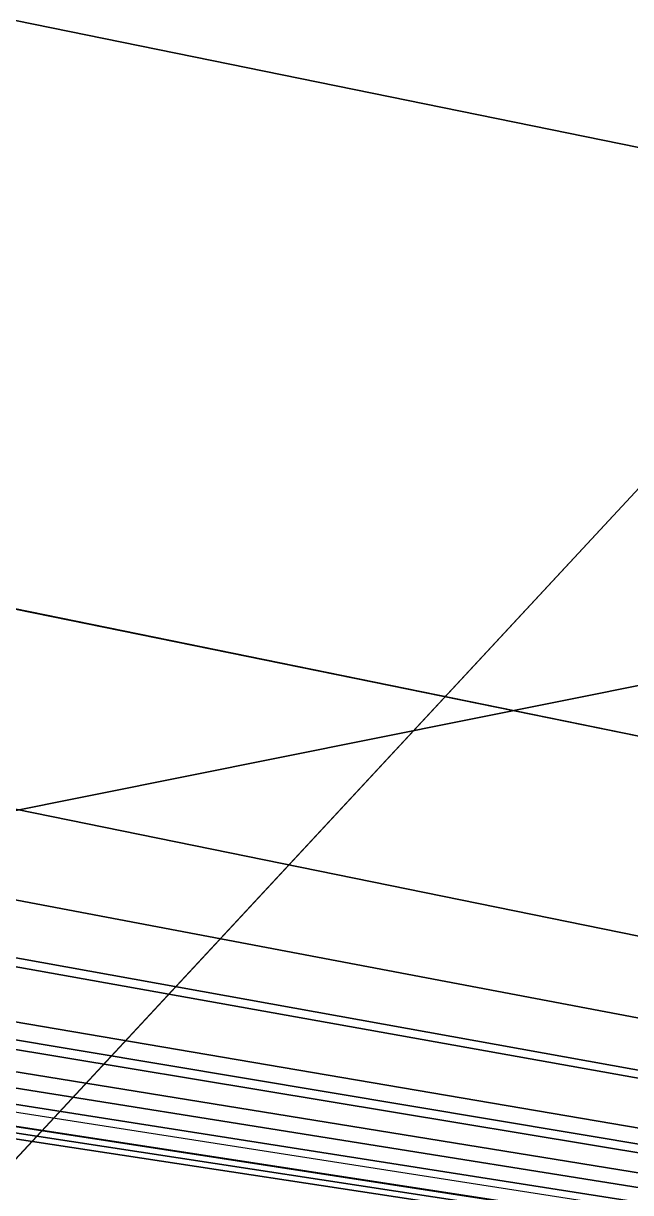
# Model space of a CAD drawing. Header units: metres. Extents: x 503497 to 504361, y 6966567 to 6966857.
# Drawn here: x 504142.5263 to 504142.6853, y 6966710.86 to 6966711.1659 of the extents above; entities that cross this region are included whole.
import ezdxf

# ---------------------------------------------------------------- set-up
doc = ezdxf.new("R2010")
doc.units = ezdxf.units.M

msp = doc.modelspace()

# ---------------------------------------------------------------- linework, layer by layer
at = {"layer": 'SHADOW_APPROVED_20260111T072000'}
for points in [[(504144.1851, 6966710.622), (504144.5661, 6966713.0647), (504071.3923, 6966727.9687), (504071.0113, 6966725.526), (504144.1851, 6966710.622)], [(504140.7719, 6966711.1544), (504144.1851, 6966710.622), (504071.0113, 6966725.526), (504067.5981, 6966726.0584), (504140.7719, 6966711.1544)], [(504167.8718, 6966707.8869), (504167.5638, 6966705.9126), (504094.39, 6966720.8166), (504094.698, 6966722.7909), (504167.8718, 6966707.8869)], [(504167.5638, 6966705.9126), (504170.7929, 6966705.4089), (504097.6191, 6966720.3129), (504094.39, 6966720.8166), (504167.5638, 6966705.9126)], [(504170.7929, 6966705.4089), (504170.0047, 6966700.3561), (504096.8309, 6966715.2601), (504097.6191, 6966720.3129), (504170.7929, 6966705.4089)]]:
    msp.add_lwpolyline(points, close=True, dxfattribs=at)
msp.add_lwpolyline([(504124.6436, 6966689.8311), (504125.6223, 6966696.1052), (504122.7613, 6966696.5515), (504123.3955, 6966700.6171), (504123.6735, 6966701.1907), (504124.1841, 6966701.6081), (504124.6865, 6966701.7525), (504126.4679, 6966701.5261), (504126.6349, 6966702.5968), (504125.8564, 6966702.7697), (504125.4218, 6966703.0603), (504125.0625, 6966703.6133), (504124.9683, 6966704.1079), (504125.9354, 6966710.4181), (504127.8093, 6966710.1258), (504128.3574, 6966713.6393), (504140.8554, 6966711.6898), (504140.8554, 6966711.6898), (504140.7719, 6966711.1544), (504144.1851, 6966710.622), (504144.5661, 6966713.0647), (504153.1826, 6966711.7206), (504152.9477, 6966710.2148), (504167.8718, 6966707.8869)], dxfattribs=at)
at = {"layer": 'SHADOW_APPROVED_20260114T072400'}
for points in [[(504144.1851, 6966710.622), (504144.5661, 6966713.0647), (504072.5577, 6966726.7034), (504072.1767, 6966724.2607), (504144.1851, 6966710.622)], [(504140.7719, 6966711.1544), (504144.1851, 6966710.622), (504072.1767, 6966724.2607), (504068.7635, 6966724.7931), (504140.7719, 6966711.1544)]]:
    msp.add_lwpolyline(points, close=True, dxfattribs=at)
msp.add_lwpolyline([(504124.6436, 6966689.8311), (504125.6223, 6966696.1052), (504122.7613, 6966696.5515), (504123.3955, 6966700.6171), (504123.6735, 6966701.1907), (504124.1841, 6966701.6081), (504124.6865, 6966701.7525), (504126.4679, 6966701.5261), (504126.6349, 6966702.5968), (504125.8564, 6966702.7697), (504125.4218, 6966703.0603), (504125.0625, 6966703.6133), (504124.9683, 6966704.1079), (504125.9354, 6966710.4181), (504127.8093, 6966710.1258), (504128.3574, 6966713.6393), (504140.8554, 6966711.6898), (504140.8554, 6966711.6898), (504140.7719, 6966711.1544), (504144.1851, 6966710.622), (504144.5661, 6966713.0647), (504153.1826, 6966711.7206), (504152.9477, 6966710.2148), (504167.8718, 6966707.8869)], dxfattribs=at)
at = {"layer": 'SHADOW_APPROVED_20260122T071500'}
for points in [[(504144.1851, 6966710.622), (504144.5661, 6966713.0647), (504061.9996, 6966727.8328), (504061.6186, 6966725.3901), (504144.1851, 6966710.622)], [(504140.7719, 6966711.1544), (504144.1851, 6966710.622), (504061.6186, 6966725.3901), (504058.2054, 6966725.9225), (504140.7719, 6966711.1544)]]:
    msp.add_lwpolyline(points, close=True, dxfattribs=at)
msp.add_lwpolyline([(504124.6436, 6966689.8311), (504125.6223, 6966696.1052), (504122.7613, 6966696.5515), (504123.3955, 6966700.6171), (504123.6735, 6966701.1907), (504124.1841, 6966701.6081), (504124.6865, 6966701.7525), (504126.4679, 6966701.5261), (504126.6349, 6966702.5968), (504125.8564, 6966702.7697), (504125.4218, 6966703.0603), (504125.0625, 6966703.6133), (504124.9683, 6966704.1079), (504125.9354, 6966710.4181), (504127.8093, 6966710.1258), (504128.3574, 6966713.6393), (504140.8554, 6966711.6898), (504140.8554, 6966711.6898), (504140.7719, 6966711.1544), (504144.1851, 6966710.622), (504144.5661, 6966713.0647), (504153.1826, 6966711.7206), (504152.9477, 6966710.2148), (504167.8718, 6966707.8869)], dxfattribs=at)
at = {"layer": 'SHADOW_APPROVED_20260124T072500'}
for points in [[(504144.1851, 6966710.622), (504144.5661, 6966713.0647), (504068.323, 6966724.7797), (504067.942, 6966722.337), (504144.1851, 6966710.622)], [(504140.7719, 6966711.1544), (504144.1851, 6966710.622), (504067.942, 6966722.337), (504064.5288, 6966722.8694), (504140.7719, 6966711.1544)]]:
    msp.add_lwpolyline(points, close=True, dxfattribs=at)
msp.add_lwpolyline([(504124.6436, 6966689.8311), (504125.6223, 6966696.1052), (504122.7613, 6966696.5515), (504123.3955, 6966700.6171), (504123.6735, 6966701.1907), (504124.1841, 6966701.6081), (504124.6865, 6966701.7525), (504126.4679, 6966701.5261), (504126.6349, 6966702.5968), (504125.8564, 6966702.7697), (504125.4218, 6966703.0603), (504125.0625, 6966703.6133), (504124.9683, 6966704.1079), (504125.9354, 6966710.4181), (504127.8093, 6966710.1258), (504128.3574, 6966713.6393), (504140.8554, 6966711.6898), (504140.8554, 6966711.6898), (504140.7719, 6966711.1544), (504144.1851, 6966710.622), (504144.5661, 6966713.0647), (504153.1826, 6966711.7206), (504152.9477, 6966710.2148), (504167.8718, 6966707.8869)], dxfattribs=at)
at = {"layer": 'SHADOW_APPROVED_20260126T071100'}
for points in [[(504144.1851, 6966710.622), (504144.5661, 6966713.0647), (504056.141, 6966728.1105), (504055.76, 6966725.6678), (504144.1851, 6966710.622)], [(504140.7719, 6966711.1544), (504144.1851, 6966710.622), (504055.76, 6966725.6678), (504052.3468, 6966726.2002), (504140.7719, 6966711.1544)]]:
    msp.add_lwpolyline(points, close=True, dxfattribs=at)
msp.add_lwpolyline([(504124.6436, 6966689.8311), (504125.6223, 6966696.1052), (504122.7613, 6966696.5515), (504123.3955, 6966700.6171), (504123.6735, 6966701.1907), (504124.1841, 6966701.6081), (504124.6865, 6966701.7525), (504126.4679, 6966701.5261), (504126.6349, 6966702.5968), (504125.8564, 6966702.7697), (504125.4218, 6966703.0603), (504125.0625, 6966703.6133), (504124.9683, 6966704.1079), (504125.9354, 6966710.4181), (504127.8093, 6966710.1258), (504128.3574, 6966713.6393), (504140.8554, 6966711.6898), (504140.8554, 6966711.6898), (504140.7719, 6966711.1544), (504144.1851, 6966710.622), (504144.5661, 6966713.0647), (504153.1826, 6966711.7206), (504152.9477, 6966710.2148), (504167.8718, 6966707.8869)], dxfattribs=at)
at = {"layer": 'SHADOW_APPROVED_20260127T071900'}
for points in [[(504144.1851, 6966710.622), (504144.5661, 6966713.0647), (504062.2232, 6966725.5573), (504061.8422, 6966723.1146), (504144.1851, 6966710.622)], [(504140.7719, 6966711.1544), (504144.1851, 6966710.622), (504061.8422, 6966723.1146), (504058.429, 6966723.647), (504140.7719, 6966711.1544)]]:
    msp.add_lwpolyline(points, close=True, dxfattribs=at)
msp.add_lwpolyline([(504124.6436, 6966689.8311), (504125.6223, 6966696.1052), (504122.7613, 6966696.5515), (504123.3955, 6966700.6171), (504123.6735, 6966701.1907), (504124.1841, 6966701.6081), (504124.6865, 6966701.7525), (504126.4679, 6966701.5261), (504126.6349, 6966702.5968), (504125.8564, 6966702.7697), (504125.4218, 6966703.0603), (504125.0625, 6966703.6133), (504124.9683, 6966704.1079), (504125.9354, 6966710.4181), (504127.8093, 6966710.1258), (504128.3574, 6966713.6393), (504140.8554, 6966711.6898), (504140.8554, 6966711.6898), (504140.7719, 6966711.1544), (504144.1851, 6966710.622), (504144.5661, 6966713.0647), (504153.1826, 6966711.7206), (504152.9477, 6966710.2148), (504167.8718, 6966707.8869)], dxfattribs=at)
at = {"layer": 'SHADOW_APPROVED_20260129T071100'}
for points in [[(504144.1851, 6966710.622), (504144.5661, 6966713.0647), (504054.1204, 6966727.2835), (504053.7394, 6966724.8408), (504144.1851, 6966710.622)], [(504140.7719, 6966711.1544), (504144.1851, 6966710.622), (504053.7394, 6966724.8408), (504050.3262, 6966725.3732), (504140.7719, 6966711.1544)]]:
    msp.add_lwpolyline(points, close=True, dxfattribs=at)
msp.add_lwpolyline([(504124.6436, 6966689.8311), (504125.6223, 6966696.1052), (504122.7613, 6966696.5515), (504123.3955, 6966700.6171), (504123.6735, 6966701.1907), (504124.1841, 6966701.6081), (504124.6865, 6966701.7525), (504126.4679, 6966701.5261), (504126.6349, 6966702.5968), (504125.8564, 6966702.7697), (504125.4218, 6966703.0603), (504125.0625, 6966703.6133), (504124.9683, 6966704.1079), (504125.9354, 6966710.4181), (504127.8093, 6966710.1258), (504128.3574, 6966713.6393), (504140.8554, 6966711.6898), (504140.8554, 6966711.6898), (504140.7719, 6966711.1544), (504144.1851, 6966710.622), (504144.5661, 6966713.0647), (504153.1826, 6966711.7206), (504152.9477, 6966710.2148), (504167.8718, 6966707.8869)], dxfattribs=at)
at = {"layer": 'SHADOW_APPROVED_20260130T071100'}
for points in [[(504144.1851, 6966710.622), (504144.5661, 6966713.0647), (504053.4342, 6966726.9789), (504053.0532, 6966724.5362), (504144.1851, 6966710.622)], [(504140.7719, 6966711.1544), (504144.1851, 6966710.622), (504053.0532, 6966724.5362), (504049.64, 6966725.0686), (504140.7719, 6966711.1544)]]:
    msp.add_lwpolyline(points, close=True, dxfattribs=at)
msp.add_lwpolyline([(504124.6436, 6966689.8311), (504125.6223, 6966696.1052), (504122.7613, 6966696.5515), (504123.3955, 6966700.6171), (504123.6735, 6966701.1907), (504124.1841, 6966701.6081), (504124.6865, 6966701.7525), (504126.4679, 6966701.5261), (504126.6349, 6966702.5968), (504125.8564, 6966702.7697), (504125.4218, 6966703.0603), (504125.0625, 6966703.6133), (504124.9683, 6966704.1079), (504125.9354, 6966710.4181), (504127.8093, 6966710.1258), (504128.3574, 6966713.6393), (504140.8554, 6966711.6898), (504140.8554, 6966711.6898), (504140.7719, 6966711.1544), (504144.1851, 6966710.622), (504144.5661, 6966713.0647), (504153.1826, 6966711.7206), (504152.9477, 6966710.2148), (504167.8718, 6966707.8869)], dxfattribs=at)
at = {"layer": 'SHADOW_APPROVED_20260203T070000'}
for points in [[(504144.1851, 6966710.622), (504144.5661, 6966713.0647), (504038.5419, 6966729.3661), (504038.1609, 6966726.9234), (504144.1851, 6966710.622)], [(504140.7719, 6966711.1544), (504144.1851, 6966710.622), (504038.1609, 6966726.9234), (504034.7477, 6966727.4558), (504140.7719, 6966711.1544)]]:
    msp.add_lwpolyline(points, close=True, dxfattribs=at)
msp.add_lwpolyline([(504124.6436, 6966689.8311), (504125.6223, 6966696.1052), (504122.7613, 6966696.5515), (504123.3955, 6966700.6171), (504123.6735, 6966701.1907), (504124.1841, 6966701.6081), (504124.6865, 6966701.7525), (504126.4679, 6966701.5261), (504126.6349, 6966702.5968), (504125.8564, 6966702.7697), (504125.4218, 6966703.0603), (504125.0625, 6966703.6133), (504124.9683, 6966704.1079), (504125.9354, 6966710.4181), (504127.8093, 6966710.1258), (504128.3574, 6966713.6393), (504140.8554, 6966711.6898), (504140.8554, 6966711.6898), (504140.7719, 6966711.1544), (504144.1851, 6966710.622), (504144.5661, 6966713.0647), (504153.1826, 6966711.7206), (504152.9477, 6966710.2148), (504167.8718, 6966707.8869)], dxfattribs=at)
at = {"layer": 'SHADOW_APPROVED_20260314T074000'}
msp.add_lwpolyline([(504124.6436, 6966689.8311), (504125.6223, 6966696.1052), (504122.7613, 6966696.5515), (504123.3955, 6966700.6171), (504123.6735, 6966701.1907), (504124.1841, 6966701.6081), (504124.6865, 6966701.7525), (504126.4679, 6966701.5261), (504126.6349, 6966702.5968), (504125.8564, 6966702.7697), (504125.4218, 6966703.0603), (504125.0625, 6966703.6133), (504124.9683, 6966704.1079), (504125.9354, 6966710.4181), (504127.8093, 6966710.1258), (504128.3574, 6966713.6393), (504140.8554, 6966711.6898), (504140.8554, 6966711.6898), (504140.7719, 6966711.1544), (504144.1851, 6966710.622), (504144.5661, 6966713.0647), (504153.1826, 6966711.7206), (504152.9477, 6966710.2148), (504167.8718, 6966707.8869)], dxfattribs=at)
msp.add_lwpolyline([(504140.7719, 6966711.1544), (504144.1851, 6966710.622), (504056.4306, 6966695.1656), (504053.0174, 6966695.698), (504140.7719, 6966711.1544)], close=True, dxfattribs=at)
at = {"layer": 'SHADOW_APPROVED_20260426T070000'}
msp.add_lwpolyline([(504124.6436, 6966689.8311), (504125.6223, 6966696.1052), (504122.7613, 6966696.5515), (504123.3955, 6966700.6171), (504123.6735, 6966701.1907), (504124.1841, 6966701.6081), (504124.6865, 6966701.7525), (504126.4679, 6966701.5261), (504126.6349, 6966702.5968), (504125.8564, 6966702.7697), (504125.4218, 6966703.0603), (504125.0625, 6966703.6133), (504124.9683, 6966704.1079), (504125.9354, 6966710.4181), (504127.8093, 6966710.1258), (504128.3574, 6966713.6393), (504140.8554, 6966711.6898), (504140.8554, 6966711.6898), (504140.7719, 6966711.1544), (504144.1851, 6966710.622), (504144.5661, 6966713.0647), (504153.1826, 6966711.7206), (504152.9477, 6966710.2148), (504167.8718, 6966707.8869)], dxfattribs=at)
msp.add_lwpolyline([(504140.7719, 6966711.1544), (504144.1851, 6966710.622), (503927.0575, 6966628.5602), (503923.6443, 6966629.0926), (504140.7719, 6966711.1544)], close=True, dxfattribs=at)
at = {"layer": 'SHADOW_APPROVED_20260621T090000'}
msp.add_lwpolyline([(504124.6436, 6966689.8311), (504125.6223, 6966696.1052), (504122.7613, 6966696.5515), (504123.3955, 6966700.6171), (504123.6735, 6966701.1907), (504124.1841, 6966701.6081), (504124.6865, 6966701.7525), (504126.4679, 6966701.5261), (504126.6349, 6966702.5968), (504125.8564, 6966702.7697), (504125.4218, 6966703.0603), (504125.0625, 6966703.6133), (504124.9683, 6966704.1079), (504125.9354, 6966710.4181), (504127.8093, 6966710.1258), (504128.3574, 6966713.6393), (504140.8554, 6966711.6898), (504140.8554, 6966711.6898), (504140.7719, 6966711.1544), (504144.1851, 6966710.622), (504144.5661, 6966713.0647), (504153.1826, 6966711.7206), (504152.9477, 6966710.2148), (504167.8718, 6966707.8869)], dxfattribs=at)
for points in [[(504144.1851, 6966710.622), (504144.5661, 6966713.0647), (504086.0498, 6966650.1331), (504085.6688, 6966647.6904), (504144.1851, 6966710.622)], [(504144.5661, 6966713.0647), (504153.1826, 6966711.7206), (504094.6663, 6966648.789), (504086.0498, 6966650.1331), (504144.5661, 6966713.0647)], [(504140.7719, 6966711.1544), (504144.1851, 6966710.622), (504085.6688, 6966647.6904), (504082.2556, 6966648.2228), (504140.7719, 6966711.1544)]]:
    msp.add_lwpolyline(points, close=True, dxfattribs=at)
at = {"layer": 'SHADOW_APPROVED_20260621T120000'}
msp.add_lwpolyline([(504124.6436, 6966689.8311), (504125.6223, 6966696.1052), (504122.7613, 6966696.5515), (504123.3955, 6966700.6171), (504123.6735, 6966701.1907), (504124.1841, 6966701.6081), (504124.6865, 6966701.7525), (504126.4679, 6966701.5261), (504126.6349, 6966702.5968), (504125.8564, 6966702.7697), (504125.4218, 6966703.0603), (504125.0625, 6966703.6133), (504124.9683, 6966704.1079), (504125.9354, 6966710.4181), (504127.8093, 6966710.1258), (504128.3574, 6966713.6393), (504140.8554, 6966711.6898), (504140.8554, 6966711.6898), (504140.7719, 6966711.1544), (504144.1851, 6966710.622), (504144.5661, 6966713.0647), (504153.1826, 6966711.7206), (504152.9477, 6966710.2148), (504167.8718, 6966707.8869)], dxfattribs=at)
msp.add_lwpolyline([(504140.7719, 6966711.1544), (504144.1851, 6966710.622), (504146.8061, 6966661.9492), (504143.3929, 6966662.4816), (504140.7719, 6966711.1544)], close=True, dxfattribs=at)
at = {"layer": 'SHADOW_APPROVED_20260621T140000'}
msp.add_lwpolyline([(504124.6436, 6966689.8311), (504125.6223, 6966696.1052), (504122.7613, 6966696.5515), (504123.3955, 6966700.6171), (504123.6735, 6966701.1907), (504124.1841, 6966701.6081), (504124.6865, 6966701.7525), (504126.4679, 6966701.5261), (504126.6349, 6966702.5968), (504125.8564, 6966702.7697), (504125.4218, 6966703.0603), (504125.0625, 6966703.6133), (504124.9683, 6966704.1079), (504125.9354, 6966710.4181), (504127.8093, 6966710.1258), (504128.3574, 6966713.6393), (504140.8554, 6966711.6898), (504140.8554, 6966711.6898), (504140.7719, 6966711.1544), (504144.1851, 6966710.622), (504144.5661, 6966713.0647), (504153.1826, 6966711.7206), (504152.9477, 6966710.2148), (504167.8718, 6966707.8869)], dxfattribs=at)
msp.add_lwpolyline([(504140.7719, 6966711.1544), (504144.1851, 6966710.622), (504183.0948, 6966654.816), (504179.6816, 6966655.3484), (504140.7719, 6966711.1544)], close=True, dxfattribs=at)
at = {"layer": 'SHADOW_APPROVED_20260621T150000'}
msp.add_lwpolyline([(504124.6436, 6966689.8311), (504125.6223, 6966696.1052), (504122.7613, 6966696.5515), (504123.3955, 6966700.6171), (504123.6735, 6966701.1907), (504124.1841, 6966701.6081), (504124.6865, 6966701.7525), (504126.4679, 6966701.5261), (504126.6349, 6966702.5968), (504125.8564, 6966702.7697), (504125.4218, 6966703.0603), (504125.0625, 6966703.6133), (504124.9683, 6966704.1079), (504125.9354, 6966710.4181), (504127.8093, 6966710.1258), (504128.3574, 6966713.6393), (504140.8554, 6966711.6898), (504140.8554, 6966711.6898), (504140.7719, 6966711.1544), (504144.1851, 6966710.622), (504144.5661, 6966713.0647), (504153.1826, 6966711.7206), (504152.9477, 6966710.2148), (504167.8718, 6966707.8869)], dxfattribs=at)
msp.add_lwpolyline([(504140.7719, 6966711.1544), (504144.1851, 6966710.622), (504217.4652, 6966641.6192), (504214.052, 6966642.1516), (504140.7719, 6966711.1544)], close=True, dxfattribs=at)
at = {"layer": 'SHADOW_APPROVED_20260621T160000'}
msp.add_lwpolyline([(504124.6436, 6966689.8311), (504125.6223, 6966696.1052), (504122.7613, 6966696.5515), (504123.3955, 6966700.6171), (504123.6735, 6966701.1907), (504124.1841, 6966701.6081), (504124.6865, 6966701.7525), (504126.4679, 6966701.5261), (504126.6349, 6966702.5968), (504125.8564, 6966702.7697), (504125.4218, 6966703.0603), (504125.0625, 6966703.6133), (504124.9683, 6966704.1079), (504125.9354, 6966710.4181), (504127.8093, 6966710.1258), (504128.3574, 6966713.6393), (504140.8554, 6966711.6898), (504140.8554, 6966711.6898), (504140.7719, 6966711.1544), (504144.1851, 6966710.622), (504144.5661, 6966713.0647), (504153.1826, 6966711.7206), (504152.9477, 6966710.2148), (504167.8718, 6966707.8869)], dxfattribs=at)
msp.add_lwpolyline([(504140.7719, 6966711.1544), (504144.1851, 6966710.622), (504312.4413, 6966597.5222), (504309.0281, 6966598.0546), (504140.7719, 6966711.1544)], close=True, dxfattribs=at)
at = {"layer": 'SHADOW_APPROVED_20261019T053000'}
for points in [[(504144.1851, 6966710.622), (504144.5661, 6966713.0647), (503567.8104, 6966805.1975), (503567.4294, 6966802.7548), (504144.1851, 6966710.622)], [(504140.7719, 6966711.1544), (504144.1851, 6966710.622), (503567.4294, 6966802.7548), (503564.0162, 6966803.2872), (504140.7719, 6966711.1544)]]:
    msp.add_lwpolyline(points, close=True, dxfattribs=at)
msp.add_lwpolyline([(504124.6436, 6966689.8311), (504125.6223, 6966696.1052), (504122.7613, 6966696.5515), (504123.3955, 6966700.6171), (504123.6735, 6966701.1907), (504124.1841, 6966701.6081), (504124.6865, 6966701.7525), (504126.4679, 6966701.5261), (504126.6349, 6966702.5968), (504125.8564, 6966702.7697), (504125.4218, 6966703.0603), (504125.0625, 6966703.6133), (504124.9683, 6966704.1079), (504125.9354, 6966710.4181), (504127.8093, 6966710.1258), (504128.3574, 6966713.6393), (504140.8554, 6966711.6898), (504140.8554, 6966711.6898), (504140.7719, 6966711.1544), (504144.1851, 6966710.622), (504144.5661, 6966713.0647), (504153.1826, 6966711.7206), (504152.9477, 6966710.2148), (504167.8718, 6966707.8869)], dxfattribs=at)
at = {"layer": 'SHADOW_APPROVED_20261112T063500'}
for points in [[(504144.1851, 6966710.622), (504144.5661, 6966713.0647), (504046.2878, 6966729.0189), (504045.9068, 6966726.5762), (504144.1851, 6966710.622)], [(504140.7719, 6966711.1544), (504144.1851, 6966710.622), (504045.9068, 6966726.5762), (504042.4936, 6966727.1086), (504140.7719, 6966711.1544)]]:
    msp.add_lwpolyline(points, close=True, dxfattribs=at)
msp.add_lwpolyline([(504124.6436, 6966689.8311), (504125.6223, 6966696.1052), (504122.7613, 6966696.5515), (504123.3955, 6966700.6171), (504123.6735, 6966701.1907), (504124.1841, 6966701.6081), (504124.6865, 6966701.7525), (504126.4679, 6966701.5261), (504126.6349, 6966702.5968), (504125.8564, 6966702.7697), (504125.4218, 6966703.0603), (504125.0625, 6966703.6133), (504124.9683, 6966704.1079), (504125.9354, 6966710.4181), (504127.8093, 6966710.1258), (504128.3574, 6966713.6393), (504140.8554, 6966711.6898), (504140.8554, 6966711.6898), (504140.7719, 6966711.1544), (504144.1851, 6966710.622), (504144.5661, 6966713.0647), (504153.1826, 6966711.7206), (504152.9477, 6966710.2148), (504167.8718, 6966707.8869)], dxfattribs=at)
at = {"layer": 'SHADOW_APPROVED_20261113T063500'}
for points in [[(504144.1851, 6966710.622), (504144.5661, 6966713.0647), (504046.756, 6966729.4344), (504046.375, 6966726.9917), (504144.1851, 6966710.622)], [(504140.7719, 6966711.1544), (504144.1851, 6966710.622), (504046.375, 6966726.9917), (504042.9618, 6966727.5241), (504140.7719, 6966711.1544)]]:
    msp.add_lwpolyline(points, close=True, dxfattribs=at)
msp.add_lwpolyline([(504124.6436, 6966689.8311), (504125.6223, 6966696.1052), (504122.7613, 6966696.5515), (504123.3955, 6966700.6171), (504123.6735, 6966701.1907), (504124.1841, 6966701.6081), (504124.6865, 6966701.7525), (504126.4679, 6966701.5261), (504126.6349, 6966702.5968), (504125.8564, 6966702.7697), (504125.4218, 6966703.0603), (504125.0625, 6966703.6133), (504124.9683, 6966704.1079), (504125.9354, 6966710.4181), (504127.8093, 6966710.1258), (504128.3574, 6966713.6393), (504140.8554, 6966711.6898), (504140.8554, 6966711.6898), (504140.7719, 6966711.1544), (504144.1851, 6966710.622), (504144.5661, 6966713.0647), (504153.1826, 6966711.7206), (504152.9477, 6966710.2148), (504167.8718, 6966707.8869)], dxfattribs=at)
at = {"layer": 'SHADOW_APPROVED_20261122T065200'}
for points in [[(504144.1851, 6966710.622), (504144.5661, 6966713.0647), (504064.402, 6966727.5155), (504064.021, 6966725.0728), (504144.1851, 6966710.622)], [(504140.7719, 6966711.1544), (504144.1851, 6966710.622), (504064.021, 6966725.0728), (504060.6078, 6966725.6052), (504140.7719, 6966711.1544)]]:
    msp.add_lwpolyline(points, close=True, dxfattribs=at)
msp.add_lwpolyline([(504124.6436, 6966689.8311), (504125.6223, 6966696.1052), (504122.7613, 6966696.5515), (504123.3955, 6966700.6171), (504123.6735, 6966701.1907), (504124.1841, 6966701.6081), (504124.6865, 6966701.7525), (504126.4679, 6966701.5261), (504126.6349, 6966702.5968), (504125.8564, 6966702.7697), (504125.4218, 6966703.0603), (504125.0625, 6966703.6133), (504124.9683, 6966704.1079), (504125.9354, 6966710.4181), (504127.8093, 6966710.1258), (504128.3574, 6966713.6393), (504140.8554, 6966711.6898), (504140.8554, 6966711.6898), (504140.7719, 6966711.1544), (504144.1851, 6966710.622), (504144.5661, 6966713.0647), (504153.1826, 6966711.7206), (504152.9477, 6966710.2148), (504167.8718, 6966707.8869)], dxfattribs=at)
at = {"layer": 'SHADOW_APPROVED_20261123T070300'}
for points in [[(504144.1851, 6966710.622), (504144.5661, 6966713.0647), (504072.1692, 6966725.0712), (504071.7882, 6966722.6285), (504144.1851, 6966710.622)], [(504140.7719, 6966711.1544), (504144.1851, 6966710.622), (504071.7882, 6966722.6285), (504068.375, 6966723.1609), (504140.7719, 6966711.1544)]]:
    msp.add_lwpolyline(points, close=True, dxfattribs=at)
msp.add_lwpolyline([(504124.6436, 6966689.8311), (504125.6223, 6966696.1052), (504122.7613, 6966696.5515), (504123.3955, 6966700.6171), (504123.6735, 6966701.1907), (504124.1841, 6966701.6081), (504124.6865, 6966701.7525), (504126.4679, 6966701.5261), (504126.6349, 6966702.5968), (504125.8564, 6966702.7697), (504125.4218, 6966703.0603), (504125.0625, 6966703.6133), (504124.9683, 6966704.1079), (504125.9354, 6966710.4181), (504127.8093, 6966710.1258), (504128.3574, 6966713.6393), (504140.8554, 6966711.6898), (504140.8554, 6966711.6898), (504140.7719, 6966711.1544), (504144.1851, 6966710.622), (504144.5661, 6966713.0647), (504153.1826, 6966711.7206), (504152.9477, 6966710.2148), (504167.8718, 6966707.8869)], dxfattribs=at)
at = {"layer": 'SHADOW_APPROVED_20261221T090000'}
msp.add_lwpolyline([(504124.6436, 6966689.8311), (504125.6223, 6966696.1052), (504122.7613, 6966696.5515), (504123.3955, 6966700.6171), (504123.6735, 6966701.1907), (504124.1841, 6966701.6081), (504124.6865, 6966701.7525), (504126.4679, 6966701.5261), (504126.6349, 6966702.5968), (504125.8564, 6966702.7697), (504125.4218, 6966703.0603), (504125.0625, 6966703.6133), (504124.9683, 6966704.1079), (504125.9354, 6966710.4181), (504127.8093, 6966710.1258), (504128.3574, 6966713.6393), (504140.8554, 6966711.6898), (504140.8554, 6966711.6898), (504140.7719, 6966711.1544), (504144.1851, 6966710.622), (504144.5661, 6966713.0647), (504153.1826, 6966711.7206), (504152.9477, 6966710.2148), (504167.8718, 6966707.8869)], dxfattribs=at)
msp.add_lwpolyline([(504140.7719, 6966711.1544), (504144.1851, 6966710.622), (504113.9304, 6966712.4214), (504110.5172, 6966712.9538), (504140.7719, 6966711.1544)], close=True, dxfattribs=at)
at = {"layer": 'SHADOW_APPROVED_20261221T120000'}
msp.add_lwpolyline([(504124.6436, 6966689.8311), (504125.6223, 6966696.1052), (504122.7613, 6966696.5515), (504123.3955, 6966700.6171), (504123.6735, 6966701.1907), (504124.1841, 6966701.6081), (504124.6865, 6966701.7525), (504126.4679, 6966701.5261), (504126.6349, 6966702.5968), (504125.8564, 6966702.7697), (504125.4218, 6966703.0603), (504125.0625, 6966703.6133), (504124.9683, 6966704.1079), (504125.9354, 6966710.4181), (504127.8093, 6966710.1258), (504128.3574, 6966713.6393), (504140.8554, 6966711.6898), (504140.8554, 6966711.6898), (504140.7719, 6966711.1544), (504144.1851, 6966710.622), (504144.5661, 6966713.0647), (504153.1826, 6966711.7206), (504152.9477, 6966710.2148), (504167.8718, 6966707.8869)], dxfattribs=at)
msp.add_lwpolyline([(504140.7719, 6966711.1544), (504144.1851, 6966710.622), (504146.4576, 6966707.8912), (504143.0444, 6966708.4236), (504140.7719, 6966711.1544)], close=True, dxfattribs=at)
at = {"layer": 'SHADOW_APPROVED_20261221T150000'}
msp.add_lwpolyline([(504140.7719, 6966711.1544), (504144.1851, 6966710.622), (504181.879, 6966714.6423), (504178.4658, 6966715.1747), (504140.7719, 6966711.1544)], close=True, dxfattribs=at)
msp.add_lwpolyline([(504124.6436, 6966689.8311), (504125.6223, 6966696.1052), (504122.7613, 6966696.5515), (504123.3955, 6966700.6171), (504123.6735, 6966701.1907), (504124.1841, 6966701.6081), (504124.6865, 6966701.7525), (504126.4679, 6966701.5261), (504126.6349, 6966702.5968), (504125.8564, 6966702.7697), (504125.4218, 6966703.0603), (504125.0625, 6966703.6133), (504124.9683, 6966704.1079), (504125.9354, 6966710.4181), (504127.8093, 6966710.1258), (504128.3574, 6966713.6393), (504140.8554, 6966711.6898), (504140.8554, 6966711.6898), (504140.7719, 6966711.1544), (504144.1851, 6966710.622), (504144.5661, 6966713.0647), (504153.1826, 6966711.7206), (504152.9477, 6966710.2148), (504167.8718, 6966707.8869)], dxfattribs=at)
at = {"layer": 'SHADOW_APPROVED_20261221T160000'}
for points in [[(504137.1539, 6966693.1239), (504139.8525, 6966710.4238), (504204.6812, 6966723.4325), (504201.9826, 6966706.1326), (504137.1539, 6966693.1239)], [(504139.8525, 6966710.4238), (504143.9181, 6966709.7896), (504208.7468, 6966722.7983), (504204.6812, 6966723.4325), (504139.8525, 6966710.4238)], [(504139.8525, 6966710.4238), (504139.8525, 6966710.4238), (504204.6812, 6966723.4325), (504204.6812, 6966723.4325), (504139.8525, 6966710.4238)], [(504140.7719, 6966711.1544), (504144.1851, 6966710.622), (504203.7469, 6966722.5738), (504200.3337, 6966723.1062), (504140.7719, 6966711.1544)]]:
    msp.add_lwpolyline(points, close=True, dxfattribs=at)
msp.add_lwpolyline([(504124.6436, 6966689.8311), (504125.6223, 6966696.1052), (504122.7613, 6966696.5515), (504123.3955, 6966700.6171), (504123.6735, 6966701.1907), (504124.1841, 6966701.6081), (504124.6865, 6966701.7525), (504126.4679, 6966701.5261), (504126.6349, 6966702.5968), (504125.8564, 6966702.7697), (504125.4218, 6966703.0603), (504125.0625, 6966703.6133), (504124.9683, 6966704.1079), (504125.9354, 6966710.4181), (504127.8093, 6966710.1258), (504128.3574, 6966713.6393), (504140.8554, 6966711.6898), (504140.8554, 6966711.6898), (504140.7719, 6966711.1544), (504144.1851, 6966710.622), (504144.5661, 6966713.0647), (504153.1826, 6966711.7206), (504152.9477, 6966710.2148), (504167.8718, 6966707.8869)], dxfattribs=at)
at = {"layer": 'SHADOW_APPROVED_20261221T170000'}
msp.add_lwpolyline([(504140.7719, 6966711.1544), (504144.1851, 6966710.622), (504247.385, 6966741.5096), (504243.9718, 6966742.042), (504140.7719, 6966711.1544)], close=True, dxfattribs=at)
msp.add_lwpolyline([(504124.6436, 6966689.8311), (504125.6223, 6966696.1052), (504122.7613, 6966696.5515), (504123.3955, 6966700.6171), (504123.6735, 6966701.1907), (504124.1841, 6966701.6081), (504124.6865, 6966701.7525), (504126.4679, 6966701.5261), (504126.6349, 6966702.5968), (504125.8564, 6966702.7697), (504125.4218, 6966703.0603), (504125.0625, 6966703.6133), (504124.9683, 6966704.1079), (504125.9354, 6966710.4181), (504127.8093, 6966710.1258), (504128.3574, 6966713.6393), (504140.8554, 6966711.6898), (504140.8554, 6966711.6898), (504140.7719, 6966711.1544), (504144.1851, 6966710.622), (504144.5661, 6966713.0647), (504153.1826, 6966711.7206), (504152.9477, 6966710.2148), (504167.8718, 6966707.8869)], dxfattribs=at)
at = {"layer": 'SHADOW_COMPARATOR_RL48_20260111T072000'}
for points in [[(504144.1851, 6966710.622), (504144.5661, 6966713.0647), (504098.9388, 6966722.3581), (504098.5578, 6966719.9154), (504144.1851, 6966710.622)], [(504140.7719, 6966711.1544), (504144.1851, 6966710.622), (504098.5578, 6966719.9154), (504095.1446, 6966720.4478), (504140.7719, 6966711.1544)], [(504167.8718, 6966707.8869), (504167.5638, 6966705.9126), (504121.9365, 6966715.206), (504122.2445, 6966717.1803), (504167.8718, 6966707.8869)], [(504167.5638, 6966705.9126), (504170.7929, 6966705.4089), (504125.1656, 6966714.7023), (504121.9365, 6966715.206), (504167.5638, 6966705.9126)], [(504170.7929, 6966705.4089), (504170.0047, 6966700.3561), (504124.3774, 6966709.6495), (504125.1656, 6966714.7023), (504170.7929, 6966705.4089)]]:
    msp.add_lwpolyline(points, close=True, dxfattribs=at)
msp.add_lwpolyline([(504124.6436, 6966689.8311), (504125.6223, 6966696.1052), (504122.7613, 6966696.5515), (504123.3955, 6966700.6171), (504123.6735, 6966701.1907), (504124.1841, 6966701.6081), (504124.6865, 6966701.7525), (504126.4679, 6966701.5261), (504126.6349, 6966702.5968), (504125.8564, 6966702.7697), (504125.4218, 6966703.0603), (504125.0625, 6966703.6133), (504124.9683, 6966704.1079), (504125.9354, 6966710.4181), (504127.8093, 6966710.1258), (504128.3574, 6966713.6393), (504140.8554, 6966711.6898), (504140.8554, 6966711.6898), (504140.7719, 6966711.1544), (504144.1851, 6966710.622), (504144.5661, 6966713.0647), (504153.1826, 6966711.7206), (504152.9477, 6966710.2148), (504167.8718, 6966707.8869)], dxfattribs=at)
at = {"layer": 'SHADOW_COMPARATOR_RL48_20260114T072400'}
for points in [[(504144.1851, 6966710.622), (504144.5661, 6966713.0647), (504099.6655, 6966721.5691), (504099.2845, 6966719.1264), (504144.1851, 6966710.622)], [(504140.7719, 6966711.1544), (504144.1851, 6966710.622), (504099.2845, 6966719.1264), (504095.8713, 6966719.6588), (504140.7719, 6966711.1544)]]:
    msp.add_lwpolyline(points, close=True, dxfattribs=at)
msp.add_lwpolyline([(504124.6436, 6966689.8311), (504125.6223, 6966696.1052), (504122.7613, 6966696.5515), (504123.3955, 6966700.6171), (504123.6735, 6966701.1907), (504124.1841, 6966701.6081), (504124.6865, 6966701.7525), (504126.4679, 6966701.5261), (504126.6349, 6966702.5968), (504125.8564, 6966702.7697), (504125.4218, 6966703.0603), (504125.0625, 6966703.6133), (504124.9683, 6966704.1079), (504125.9354, 6966710.4181), (504127.8093, 6966710.1258), (504128.3574, 6966713.6393), (504140.8554, 6966711.6898), (504140.8554, 6966711.6898), (504140.7719, 6966711.1544), (504144.1851, 6966710.622), (504144.5661, 6966713.0647), (504153.1826, 6966711.7206), (504152.9477, 6966710.2148), (504167.8718, 6966707.8869)], dxfattribs=at)
at = {"layer": 'SHADOW_COMPARATOR_RL48_20260122T071500'}
for points in [[(504144.1851, 6966710.622), (504144.5661, 6966713.0647), (504093.082, 6966722.2733), (504092.701, 6966719.8306), (504144.1851, 6966710.622)], [(504140.7719, 6966711.1544), (504144.1851, 6966710.622), (504092.701, 6966719.8306), (504089.2878, 6966720.363), (504140.7719, 6966711.1544)]]:
    msp.add_lwpolyline(points, close=True, dxfattribs=at)
msp.add_lwpolyline([(504124.6436, 6966689.8311), (504125.6223, 6966696.1052), (504122.7613, 6966696.5515), (504123.3955, 6966700.6171), (504123.6735, 6966701.1907), (504124.1841, 6966701.6081), (504124.6865, 6966701.7525), (504126.4679, 6966701.5261), (504126.6349, 6966702.5968), (504125.8564, 6966702.7697), (504125.4218, 6966703.0603), (504125.0625, 6966703.6133), (504124.9683, 6966704.1079), (504125.9354, 6966710.4181), (504127.8093, 6966710.1258), (504128.3574, 6966713.6393), (504140.8554, 6966711.6898), (504140.8554, 6966711.6898), (504140.7719, 6966711.1544), (504144.1851, 6966710.622), (504144.5661, 6966713.0647), (504153.1826, 6966711.7206), (504152.9477, 6966710.2148), (504167.8718, 6966707.8869)], dxfattribs=at)
at = {"layer": 'SHADOW_COMPARATOR_RL48_20260124T072500'}
for points in [[(504144.1851, 6966710.622), (504144.5661, 6966713.0647), (504097.0249, 6966720.3696), (504096.6439, 6966717.9269), (504144.1851, 6966710.622)], [(504140.7719, 6966711.1544), (504144.1851, 6966710.622), (504096.6439, 6966717.9269), (504093.2307, 6966718.4593), (504140.7719, 6966711.1544)]]:
    msp.add_lwpolyline(points, close=True, dxfattribs=at)
msp.add_lwpolyline([(504124.6436, 6966689.8311), (504125.6223, 6966696.1052), (504122.7613, 6966696.5515), (504123.3955, 6966700.6171), (504123.6735, 6966701.1907), (504124.1841, 6966701.6081), (504124.6865, 6966701.7525), (504126.4679, 6966701.5261), (504126.6349, 6966702.5968), (504125.8564, 6966702.7697), (504125.4218, 6966703.0603), (504125.0625, 6966703.6133), (504124.9683, 6966704.1079), (504125.9354, 6966710.4181), (504127.8093, 6966710.1258), (504128.3574, 6966713.6393), (504140.8554, 6966711.6898), (504140.8554, 6966711.6898), (504140.7719, 6966711.1544), (504144.1851, 6966710.622), (504144.5661, 6966713.0647), (504153.1826, 6966711.7206), (504152.9477, 6966710.2148), (504167.8718, 6966707.8869)], dxfattribs=at)
at = {"layer": 'SHADOW_COMPARATOR_RL48_20260126T071100'}
for points in [[(504144.1851, 6966710.622), (504144.5661, 6966713.0647), (504089.4289, 6966722.4465), (504089.0479, 6966720.0038), (504144.1851, 6966710.622)], [(504140.7719, 6966711.1544), (504144.1851, 6966710.622), (504089.0479, 6966720.0038), (504085.6347, 6966720.5362), (504140.7719, 6966711.1544)]]:
    msp.add_lwpolyline(points, close=True, dxfattribs=at)
msp.add_lwpolyline([(504124.6436, 6966689.8311), (504125.6223, 6966696.1052), (504122.7613, 6966696.5515), (504123.3955, 6966700.6171), (504123.6735, 6966701.1907), (504124.1841, 6966701.6081), (504124.6865, 6966701.7525), (504126.4679, 6966701.5261), (504126.6349, 6966702.5968), (504125.8564, 6966702.7697), (504125.4218, 6966703.0603), (504125.0625, 6966703.6133), (504124.9683, 6966704.1079), (504125.9354, 6966710.4181), (504127.8093, 6966710.1258), (504128.3574, 6966713.6393), (504140.8554, 6966711.6898), (504140.8554, 6966711.6898), (504140.7719, 6966711.1544), (504144.1851, 6966710.622), (504144.5661, 6966713.0647), (504153.1826, 6966711.7206), (504152.9477, 6966710.2148), (504167.8718, 6966707.8869)], dxfattribs=at)
at = {"layer": 'SHADOW_COMPARATOR_RL48_20260127T071900'}
for points in [[(504144.1851, 6966710.622), (504144.5661, 6966713.0647), (504093.2214, 6966720.8544), (504092.8404, 6966718.4117), (504144.1851, 6966710.622)], [(504140.7719, 6966711.1544), (504144.1851, 6966710.622), (504092.8404, 6966718.4117), (504089.4272, 6966718.9441), (504140.7719, 6966711.1544)]]:
    msp.add_lwpolyline(points, close=True, dxfattribs=at)
msp.add_lwpolyline([(504124.6436, 6966689.8311), (504125.6223, 6966696.1052), (504122.7613, 6966696.5515), (504123.3955, 6966700.6171), (504123.6735, 6966701.1907), (504124.1841, 6966701.6081), (504124.6865, 6966701.7525), (504126.4679, 6966701.5261), (504126.6349, 6966702.5968), (504125.8564, 6966702.7697), (504125.4218, 6966703.0603), (504125.0625, 6966703.6133), (504124.9683, 6966704.1079), (504125.9354, 6966710.4181), (504127.8093, 6966710.1258), (504128.3574, 6966713.6393), (504140.8554, 6966711.6898), (504140.8554, 6966711.6898), (504140.7719, 6966711.1544), (504144.1851, 6966710.622), (504144.5661, 6966713.0647), (504153.1826, 6966711.7206), (504152.9477, 6966710.2148), (504167.8718, 6966707.8869)], dxfattribs=at)
at = {"layer": 'SHADOW_COMPARATOR_RL48_20260129T071100'}
for points in [[(504144.1851, 6966710.622), (504144.5661, 6966713.0647), (504088.1689, 6966721.9308), (504087.7879, 6966719.4881), (504144.1851, 6966710.622)], [(504140.7719, 6966711.1544), (504144.1851, 6966710.622), (504087.7879, 6966719.4881), (504084.3747, 6966720.0205), (504140.7719, 6966711.1544)]]:
    msp.add_lwpolyline(points, close=True, dxfattribs=at)
msp.add_lwpolyline([(504124.6436, 6966689.8311), (504125.6223, 6966696.1052), (504122.7613, 6966696.5515), (504123.3955, 6966700.6171), (504123.6735, 6966701.1907), (504124.1841, 6966701.6081), (504124.6865, 6966701.7525), (504126.4679, 6966701.5261), (504126.6349, 6966702.5968), (504125.8564, 6966702.7697), (504125.4218, 6966703.0603), (504125.0625, 6966703.6133), (504124.9683, 6966704.1079), (504125.9354, 6966710.4181), (504127.8093, 6966710.1258), (504128.3574, 6966713.6393), (504140.8554, 6966711.6898), (504140.8554, 6966711.6898), (504140.7719, 6966711.1544), (504144.1851, 6966710.622), (504144.5661, 6966713.0647), (504153.1826, 6966711.7206), (504152.9477, 6966710.2148), (504167.8718, 6966707.8869)], dxfattribs=at)
at = {"layer": 'SHADOW_COMPARATOR_RL48_20260130T071100'}
for points in [[(504144.1851, 6966710.622), (504144.5661, 6966713.0647), (504087.741, 6966721.7409), (504087.36, 6966719.2982), (504144.1851, 6966710.622)], [(504140.7719, 6966711.1544), (504144.1851, 6966710.622), (504087.36, 6966719.2982), (504083.9468, 6966719.8306), (504140.7719, 6966711.1544)]]:
    msp.add_lwpolyline(points, close=True, dxfattribs=at)
msp.add_lwpolyline([(504124.6436, 6966689.8311), (504125.6223, 6966696.1052), (504122.7613, 6966696.5515), (504123.3955, 6966700.6171), (504123.6735, 6966701.1907), (504124.1841, 6966701.6081), (504124.6865, 6966701.7525), (504126.4679, 6966701.5261), (504126.6349, 6966702.5968), (504125.8564, 6966702.7697), (504125.4218, 6966703.0603), (504125.0625, 6966703.6133), (504124.9683, 6966704.1079), (504125.9354, 6966710.4181), (504127.8093, 6966710.1258), (504128.3574, 6966713.6393), (504140.8554, 6966711.6898), (504140.8554, 6966711.6898), (504140.7719, 6966711.1544), (504144.1851, 6966710.622), (504144.5661, 6966713.0647), (504153.1826, 6966711.7206), (504152.9477, 6966710.2148), (504167.8718, 6966707.8869)], dxfattribs=at)
at = {"layer": 'SHADOW_COMPARATOR_RL48_20260203T070000'}
for points in [[(504144.1851, 6966710.622), (504144.5661, 6966713.0647), (504078.455, 6966723.2294), (504078.074, 6966720.7867), (504144.1851, 6966710.622)], [(504140.7719, 6966711.1544), (504144.1851, 6966710.622), (504078.074, 6966720.7867), (504074.6608, 6966721.3191), (504140.7719, 6966711.1544)]]:
    msp.add_lwpolyline(points, close=True, dxfattribs=at)
msp.add_lwpolyline([(504124.6436, 6966689.8311), (504125.6223, 6966696.1052), (504122.7613, 6966696.5515), (504123.3955, 6966700.6171), (504123.6735, 6966701.1907), (504124.1841, 6966701.6081), (504124.6865, 6966701.7525), (504126.4679, 6966701.5261), (504126.6349, 6966702.5968), (504125.8564, 6966702.7697), (504125.4218, 6966703.0603), (504125.0625, 6966703.6133), (504124.9683, 6966704.1079), (504125.9354, 6966710.4181), (504127.8093, 6966710.1258), (504128.3574, 6966713.6393), (504140.8554, 6966711.6898), (504140.8554, 6966711.6898), (504140.7719, 6966711.1544), (504144.1851, 6966710.622), (504144.5661, 6966713.0647), (504153.1826, 6966711.7206), (504152.9477, 6966710.2148), (504167.8718, 6966707.8869)], dxfattribs=at)
at = {"layer": 'SHADOW_COMPARATOR_RL48_20260314T074000'}
msp.add_lwpolyline([(504124.6436, 6966689.8311), (504125.6223, 6966696.1052), (504122.7613, 6966696.5515), (504123.3955, 6966700.6171), (504123.6735, 6966701.1907), (504124.1841, 6966701.6081), (504124.6865, 6966701.7525), (504126.4679, 6966701.5261), (504126.6349, 6966702.5968), (504125.8564, 6966702.7697), (504125.4218, 6966703.0603), (504125.0625, 6966703.6133), (504124.9683, 6966704.1079), (504125.9354, 6966710.4181), (504127.8093, 6966710.1258), (504128.3574, 6966713.6393), (504140.8554, 6966711.6898), (504140.8554, 6966711.6898), (504140.7719, 6966711.1544), (504144.1851, 6966710.622), (504144.5661, 6966713.0647), (504153.1826, 6966711.7206), (504152.9477, 6966710.2148), (504167.8718, 6966707.8869)], dxfattribs=at)
msp.add_lwpolyline([(504140.7719, 6966711.1544), (504144.1851, 6966710.622), (504089.466, 6966700.9842), (504086.0528, 6966701.5166), (504140.7719, 6966711.1544)], close=True, dxfattribs=at)
at = {"layer": 'SHADOW_COMPARATOR_RL48_20260426T070000'}
msp.add_lwpolyline([(504124.6436, 6966689.8311), (504125.6223, 6966696.1052), (504122.7613, 6966696.5515), (504123.3955, 6966700.6171), (504123.6735, 6966701.1907), (504124.1841, 6966701.6081), (504124.6865, 6966701.7525), (504126.4679, 6966701.5261), (504126.6349, 6966702.5968), (504125.8564, 6966702.7697), (504125.4218, 6966703.0603), (504125.0625, 6966703.6133), (504124.9683, 6966704.1079), (504125.9354, 6966710.4181), (504127.8093, 6966710.1258), (504128.3574, 6966713.6393), (504140.8554, 6966711.6898), (504140.8554, 6966711.6898), (504140.7719, 6966711.1544), (504144.1851, 6966710.622), (504144.5661, 6966713.0647), (504153.1826, 6966711.7206), (504152.9477, 6966710.2148), (504167.8718, 6966707.8869)], dxfattribs=at)
msp.add_lwpolyline([(504140.7719, 6966711.1544), (504144.1851, 6966710.622), (504008.7958, 6966659.4526), (504005.3826, 6966659.985), (504140.7719, 6966711.1544)], close=True, dxfattribs=at)
at = {"layer": 'SHADOW_COMPARATOR_RL48_20260621T090000'}
msp.add_lwpolyline([(504124.6436, 6966689.8311), (504125.6223, 6966696.1052), (504122.7613, 6966696.5515), (504123.3955, 6966700.6171), (504123.6735, 6966701.1907), (504124.1841, 6966701.6081), (504124.6865, 6966701.7525), (504126.4679, 6966701.5261), (504126.6349, 6966702.5968), (504125.8564, 6966702.7697), (504125.4218, 6966703.0603), (504125.0625, 6966703.6133), (504124.9683, 6966704.1079), (504125.9354, 6966710.4181), (504127.8093, 6966710.1258), (504128.3574, 6966713.6393), (504140.8554, 6966711.6898), (504140.8554, 6966711.6898), (504140.7719, 6966711.1544), (504144.1851, 6966710.622), (504144.5661, 6966713.0647), (504153.1826, 6966711.7206), (504152.9477, 6966710.2148), (504167.8718, 6966707.8869)], dxfattribs=at)
for points in [[(504144.1851, 6966710.622), (504144.5661, 6966713.0647), (504108.0784, 6966673.8239), (504107.6974, 6966671.3812), (504144.1851, 6966710.622)], [(504144.5661, 6966713.0647), (504153.1826, 6966711.7206), (504116.6949, 6966672.4798), (504108.0784, 6966673.8239), (504144.5661, 6966713.0647)], [(504140.7719, 6966711.1544), (504144.1851, 6966710.622), (504107.6974, 6966671.3812), (504104.2842, 6966671.9136), (504140.7719, 6966711.1544)]]:
    msp.add_lwpolyline(points, close=True, dxfattribs=at)
at = {"layer": 'SHADOW_COMPARATOR_RL48_20260621T120000'}
msp.add_lwpolyline([(504124.6436, 6966689.8311), (504125.6223, 6966696.1052), (504122.7613, 6966696.5515), (504123.3955, 6966700.6171), (504123.6735, 6966701.1907), (504124.1841, 6966701.6081), (504124.6865, 6966701.7525), (504126.4679, 6966701.5261), (504126.6349, 6966702.5968), (504125.8564, 6966702.7697), (504125.4218, 6966703.0603), (504125.0625, 6966703.6133), (504124.9683, 6966704.1079), (504125.9354, 6966710.4181), (504127.8093, 6966710.1258), (504128.3574, 6966713.6393), (504140.8554, 6966711.6898), (504140.8554, 6966711.6898), (504140.7719, 6966711.1544), (504144.1851, 6966710.622), (504144.5661, 6966713.0647), (504153.1826, 6966711.7206), (504152.9477, 6966710.2148), (504167.8718, 6966707.8869)], dxfattribs=at)
msp.add_lwpolyline([(504140.7719, 6966711.1544), (504144.1851, 6966710.622), (504145.8194, 6966680.2722), (504142.4062, 6966680.8046), (504140.7719, 6966711.1544)], close=True, dxfattribs=at)
at = {"layer": 'SHADOW_COMPARATOR_RL48_20260621T140000'}
msp.add_lwpolyline([(504124.6436, 6966689.8311), (504125.6223, 6966696.1052), (504122.7613, 6966696.5515), (504123.3955, 6966700.6171), (504123.6735, 6966701.1907), (504124.1841, 6966701.6081), (504124.6865, 6966701.7525), (504126.4679, 6966701.5261), (504126.6349, 6966702.5968), (504125.8564, 6966702.7697), (504125.4218, 6966703.0603), (504125.0625, 6966703.6133), (504124.9683, 6966704.1079), (504125.9354, 6966710.4181), (504127.8093, 6966710.1258), (504128.3574, 6966713.6393), (504140.8554, 6966711.6898), (504140.8554, 6966711.6898), (504140.7719, 6966711.1544), (504144.1851, 6966710.622), (504144.5661, 6966713.0647), (504153.1826, 6966711.7206), (504152.9477, 6966710.2148), (504167.8718, 6966707.8869)], dxfattribs=at)
msp.add_lwpolyline([(504140.7719, 6966711.1544), (504144.1851, 6966710.622), (504168.4471, 6966675.8243), (504165.0339, 6966676.3567), (504140.7719, 6966711.1544)], close=True, dxfattribs=at)
at = {"layer": 'SHADOW_COMPARATOR_RL48_20260621T150000'}
msp.add_lwpolyline([(504124.6436, 6966689.8311), (504125.6223, 6966696.1052), (504122.7613, 6966696.5515), (504123.3955, 6966700.6171), (504123.6735, 6966701.1907), (504124.1841, 6966701.6081), (504124.6865, 6966701.7525), (504126.4679, 6966701.5261), (504126.6349, 6966702.5968), (504125.8564, 6966702.7697), (504125.4218, 6966703.0603), (504125.0625, 6966703.6133), (504124.9683, 6966704.1079), (504125.9354, 6966710.4181), (504127.8093, 6966710.1258), (504128.3574, 6966713.6393), (504140.8554, 6966711.6898), (504140.8554, 6966711.6898), (504140.7719, 6966711.1544), (504144.1851, 6966710.622), (504144.5661, 6966713.0647), (504153.1826, 6966711.7206), (504152.9477, 6966710.2148), (504167.8718, 6966707.8869)], dxfattribs=at)
msp.add_lwpolyline([(504140.7719, 6966711.1544), (504144.1851, 6966710.622), (504189.8787, 6966667.5955), (504186.4655, 6966668.1279), (504140.7719, 6966711.1544)], close=True, dxfattribs=at)
at = {"layer": 'SHADOW_COMPARATOR_RL48_20260621T160000'}
msp.add_lwpolyline([(504124.6436, 6966689.8311), (504125.6223, 6966696.1052), (504122.7613, 6966696.5515), (504123.3955, 6966700.6171), (504123.6735, 6966701.1907), (504124.1841, 6966701.6081), (504124.6865, 6966701.7525), (504126.4679, 6966701.5261), (504126.6349, 6966702.5968), (504125.8564, 6966702.7697), (504125.4218, 6966703.0603), (504125.0625, 6966703.6133), (504124.9683, 6966704.1079), (504125.9354, 6966710.4181), (504127.8093, 6966710.1258), (504128.3574, 6966713.6393), (504140.8554, 6966711.6898), (504140.8554, 6966711.6898), (504140.7719, 6966711.1544), (504144.1851, 6966710.622), (504144.5661, 6966713.0647), (504153.1826, 6966711.7206), (504152.9477, 6966710.2148), (504167.8718, 6966707.8869)], dxfattribs=at)
msp.add_lwpolyline([(504140.7719, 6966711.1544), (504144.1851, 6966710.622), (504249.1008, 6966640.099), (504245.6876, 6966640.6314), (504140.7719, 6966711.1544)], close=True, dxfattribs=at)
at = {"layer": 'SHADOW_COMPARATOR_RL48_20261019T053000'}
for points in [[(504144.1851, 6966710.622), (504144.5661, 6966713.0647), (503784.9317, 6966770.5138), (503784.5507, 6966768.0711), (504144.1851, 6966710.622)], [(504140.7719, 6966711.1544), (504144.1851, 6966710.622), (503784.5507, 6966768.0711), (503781.1375, 6966768.6035), (504140.7719, 6966711.1544)]]:
    msp.add_lwpolyline(points, close=True, dxfattribs=at)
msp.add_lwpolyline([(504124.6436, 6966689.8311), (504125.6223, 6966696.1052), (504122.7613, 6966696.5515), (504123.3955, 6966700.6171), (504123.6735, 6966701.1907), (504124.1841, 6966701.6081), (504124.6865, 6966701.7525), (504126.4679, 6966701.5261), (504126.6349, 6966702.5968), (504125.8564, 6966702.7697), (504125.4218, 6966703.0603), (504125.0625, 6966703.6133), (504124.9683, 6966704.1079), (504125.9354, 6966710.4181), (504127.8093, 6966710.1258), (504128.3574, 6966713.6393), (504140.8554, 6966711.6898), (504140.8554, 6966711.6898), (504140.7719, 6966711.1544), (504144.1851, 6966710.622), (504144.5661, 6966713.0647), (504153.1826, 6966711.7206), (504152.9477, 6966710.2148), (504167.8718, 6966707.8869)], dxfattribs=at)
at = {"layer": 'SHADOW_COMPARATOR_RL48_20261112T063500'}
for points in [[(504144.1851, 6966710.622), (504144.5661, 6966713.0647), (504083.2849, 6966723.0129), (504082.9039, 6966720.5702), (504144.1851, 6966710.622)], [(504140.7719, 6966711.1544), (504144.1851, 6966710.622), (504082.9039, 6966720.5702), (504079.4907, 6966721.1026), (504140.7719, 6966711.1544)]]:
    msp.add_lwpolyline(points, close=True, dxfattribs=at)
msp.add_lwpolyline([(504124.6436, 6966689.8311), (504125.6223, 6966696.1052), (504122.7613, 6966696.5515), (504123.3955, 6966700.6171), (504123.6735, 6966701.1907), (504124.1841, 6966701.6081), (504124.6865, 6966701.7525), (504126.4679, 6966701.5261), (504126.6349, 6966702.5968), (504125.8564, 6966702.7697), (504125.4218, 6966703.0603), (504125.0625, 6966703.6133), (504124.9683, 6966704.1079), (504125.9354, 6966710.4181), (504127.8093, 6966710.1258), (504128.3574, 6966713.6393), (504140.8554, 6966711.6898), (504140.8554, 6966711.6898), (504140.7719, 6966711.1544), (504144.1851, 6966710.622), (504144.5661, 6966713.0647), (504153.1826, 6966711.7206), (504152.9477, 6966710.2148), (504167.8718, 6966707.8869)], dxfattribs=at)
at = {"layer": 'SHADOW_COMPARATOR_RL48_20261113T063500'}
for points in [[(504144.1851, 6966710.622), (504144.5661, 6966713.0647), (504083.5769, 6966723.272), (504083.1959, 6966720.8293), (504144.1851, 6966710.622)], [(504140.7719, 6966711.1544), (504144.1851, 6966710.622), (504083.1959, 6966720.8293), (504079.7827, 6966721.3617), (504140.7719, 6966711.1544)]]:
    msp.add_lwpolyline(points, close=True, dxfattribs=at)
msp.add_lwpolyline([(504124.6436, 6966689.8311), (504125.6223, 6966696.1052), (504122.7613, 6966696.5515), (504123.3955, 6966700.6171), (504123.6735, 6966701.1907), (504124.1841, 6966701.6081), (504124.6865, 6966701.7525), (504126.4679, 6966701.5261), (504126.6349, 6966702.5968), (504125.8564, 6966702.7697), (504125.4218, 6966703.0603), (504125.0625, 6966703.6133), (504124.9683, 6966704.1079), (504125.9354, 6966710.4181), (504127.8093, 6966710.1258), (504128.3574, 6966713.6393), (504140.8554, 6966711.6898), (504140.8554, 6966711.6898), (504140.7719, 6966711.1544), (504144.1851, 6966710.622), (504144.5661, 6966713.0647), (504153.1826, 6966711.7206), (504152.9477, 6966710.2148), (504167.8718, 6966707.8869)], dxfattribs=at)
at = {"layer": 'SHADOW_COMPARATOR_RL48_20261122T065200'}
for points in [[(504144.1851, 6966710.622), (504144.5661, 6966713.0647), (504094.58, 6966722.0754), (504094.199, 6966719.6327), (504144.1851, 6966710.622)], [(504140.7719, 6966711.1544), (504144.1851, 6966710.622), (504094.199, 6966719.6327), (504090.7858, 6966720.1651), (504140.7719, 6966711.1544)]]:
    msp.add_lwpolyline(points, close=True, dxfattribs=at)
msp.add_lwpolyline([(504124.6436, 6966689.8311), (504125.6223, 6966696.1052), (504122.7613, 6966696.5515), (504123.3955, 6966700.6171), (504123.6735, 6966701.1907), (504124.1841, 6966701.6081), (504124.6865, 6966701.7525), (504126.4679, 6966701.5261), (504126.6349, 6966702.5968), (504125.8564, 6966702.7697), (504125.4218, 6966703.0603), (504125.0625, 6966703.6133), (504124.9683, 6966704.1079), (504125.9354, 6966710.4181), (504127.8093, 6966710.1258), (504128.3574, 6966713.6393), (504140.8554, 6966711.6898), (504140.8554, 6966711.6898), (504140.7719, 6966711.1544), (504144.1851, 6966710.622), (504144.5661, 6966713.0647), (504153.1826, 6966711.7206), (504152.9477, 6966710.2148), (504167.8718, 6966707.8869)], dxfattribs=at)
at = {"layer": 'SHADOW_COMPARATOR_RL48_20261123T070300'}
for points in [[(504144.1851, 6966710.622), (504144.5661, 6966713.0647), (504099.4232, 6966720.5513), (504099.0422, 6966718.1086), (504144.1851, 6966710.622)], [(504140.7719, 6966711.1544), (504144.1851, 6966710.622), (504099.0422, 6966718.1086), (504095.629, 6966718.641), (504140.7719, 6966711.1544)]]:
    msp.add_lwpolyline(points, close=True, dxfattribs=at)
msp.add_lwpolyline([(504124.6436, 6966689.8311), (504125.6223, 6966696.1052), (504122.7613, 6966696.5515), (504123.3955, 6966700.6171), (504123.6735, 6966701.1907), (504124.1841, 6966701.6081), (504124.6865, 6966701.7525), (504126.4679, 6966701.5261), (504126.6349, 6966702.5968), (504125.8564, 6966702.7697), (504125.4218, 6966703.0603), (504125.0625, 6966703.6133), (504124.9683, 6966704.1079), (504125.9354, 6966710.4181), (504127.8093, 6966710.1258), (504128.3574, 6966713.6393), (504140.8554, 6966711.6898), (504140.8554, 6966711.6898), (504140.7719, 6966711.1544), (504144.1851, 6966710.622), (504144.5661, 6966713.0647), (504153.1826, 6966711.7206), (504152.9477, 6966710.2148), (504167.8718, 6966707.8869)], dxfattribs=at)
at = {"layer": 'SHADOW_COMPARATOR_RL48_20261221T090000'}
msp.add_lwpolyline([(504124.6436, 6966689.8311), (504125.6223, 6966696.1052), (504122.7613, 6966696.5515), (504123.3955, 6966700.6171), (504123.6735, 6966701.1907), (504124.1841, 6966701.6081), (504124.6865, 6966701.7525), (504126.4679, 6966701.5261), (504126.6349, 6966702.5968), (504125.8564, 6966702.7697), (504125.4218, 6966703.0603), (504125.0625, 6966703.6133), (504124.9683, 6966704.1079), (504125.9354, 6966710.4181), (504127.8093, 6966710.1258), (504128.3574, 6966713.6393), (504140.8554, 6966711.6898), (504140.8554, 6966711.6898), (504140.7719, 6966711.1544), (504144.1851, 6966710.622), (504144.5661, 6966713.0647), (504153.1826, 6966711.7206), (504152.9477, 6966710.2148), (504167.8718, 6966707.8869)], dxfattribs=at)
msp.add_lwpolyline([(504140.7719, 6966711.1544), (504144.1851, 6966710.622), (504125.3199, 6966711.744), (504121.9067, 6966712.2764), (504140.7719, 6966711.1544)], close=True, dxfattribs=at)
at = {"layer": 'SHADOW_COMPARATOR_RL48_20261221T120000'}
msp.add_lwpolyline([(504124.6436, 6966689.8311), (504125.6223, 6966696.1052), (504122.7613, 6966696.5515), (504123.3955, 6966700.6171), (504123.6735, 6966701.1907), (504124.1841, 6966701.6081), (504124.6865, 6966701.7525), (504126.4679, 6966701.5261), (504126.6349, 6966702.5968), (504125.8564, 6966702.7697), (504125.4218, 6966703.0603), (504125.0625, 6966703.6133), (504124.9683, 6966704.1079), (504125.9354, 6966710.4181), (504127.8093, 6966710.1258), (504128.3574, 6966713.6393), (504140.8554, 6966711.6898), (504140.8554, 6966711.6898), (504140.7719, 6966711.1544), (504144.1851, 6966710.622), (504144.5661, 6966713.0647), (504153.1826, 6966711.7206), (504152.9477, 6966710.2148), (504167.8718, 6966707.8869)], dxfattribs=at)
msp.add_lwpolyline([(504140.7719, 6966711.1544), (504144.1851, 6966710.622), (504145.6021, 6966708.9192), (504142.1889, 6966709.4516), (504140.7719, 6966711.1544)], close=True, dxfattribs=at)
at = {"layer": 'SHADOW_COMPARATOR_RL48_20261221T150000'}
msp.add_lwpolyline([(504140.7719, 6966711.1544), (504144.1851, 6966710.622), (504167.689, 6966713.1289), (504164.2758, 6966713.6613), (504140.7719, 6966711.1544)], close=True, dxfattribs=at)
msp.add_lwpolyline([(504124.6436, 6966689.8311), (504125.6223, 6966696.1052), (504122.7613, 6966696.5515), (504123.3955, 6966700.6171), (504123.6735, 6966701.1907), (504124.1841, 6966701.6081), (504124.6865, 6966701.7525), (504126.4679, 6966701.5261), (504126.6349, 6966702.5968), (504125.8564, 6966702.7697), (504125.4218, 6966703.0603), (504125.0625, 6966703.6133), (504124.9683, 6966704.1079), (504125.9354, 6966710.4181), (504127.8093, 6966710.1258), (504128.3574, 6966713.6393), (504140.8554, 6966711.6898), (504140.8554, 6966711.6898), (504140.7719, 6966711.1544), (504144.1851, 6966710.622), (504144.5661, 6966713.0647), (504153.1826, 6966711.7206), (504152.9477, 6966710.2148), (504167.8718, 6966707.8869)], dxfattribs=at)
at = {"layer": 'SHADOW_COMPARATOR_RL48_20261221T160000'}
msp.add_lwpolyline([(504140.7719, 6966711.1544), (504144.1851, 6966710.622), (504181.3247, 6966718.0745), (504177.9115, 6966718.6069), (504140.7719, 6966711.1544)], close=True, dxfattribs=at)
msp.add_lwpolyline([(504124.6436, 6966689.8311), (504125.6223, 6966696.1052), (504122.7613, 6966696.5515), (504123.3955, 6966700.6171), (504123.6735, 6966701.1907), (504124.1841, 6966701.6081), (504124.6865, 6966701.7525), (504126.4679, 6966701.5261), (504126.6349, 6966702.5968), (504125.8564, 6966702.7697), (504125.4218, 6966703.0603), (504125.0625, 6966703.6133), (504124.9683, 6966704.1079), (504125.9354, 6966710.4181), (504127.8093, 6966710.1258), (504128.3574, 6966713.6393), (504140.8554, 6966711.6898), (504140.8554, 6966711.6898), (504140.7719, 6966711.1544), (504144.1851, 6966710.622), (504144.5661, 6966713.0647), (504153.1826, 6966711.7206), (504152.9477, 6966710.2148), (504167.8718, 6966707.8869)], dxfattribs=at)
at = {"layer": 'SHADOW_COMPARATOR_RL48_20261221T170000'}
msp.add_lwpolyline([(504140.7719, 6966711.1544), (504144.1851, 6966710.622), (504208.5351, 6966729.8819), (504205.1219, 6966730.4143), (504140.7719, 6966711.1544)], close=True, dxfattribs=at)
msp.add_lwpolyline([(504124.6436, 6966689.8311), (504125.6223, 6966696.1052), (504122.7613, 6966696.5515), (504123.3955, 6966700.6171), (504123.6735, 6966701.1907), (504124.1841, 6966701.6081), (504124.6865, 6966701.7525), (504126.4679, 6966701.5261), (504126.6349, 6966702.5968), (504125.8564, 6966702.7697), (504125.4218, 6966703.0603), (504125.0625, 6966703.6133), (504124.9683, 6966704.1079), (504125.9354, 6966710.4181), (504127.8093, 6966710.1258), (504128.3574, 6966713.6393), (504140.8554, 6966711.6898), (504140.8554, 6966711.6898), (504140.7719, 6966711.1544), (504144.1851, 6966710.622), (504144.5661, 6966713.0647), (504153.1826, 6966711.7206), (504152.9477, 6966710.2148), (504167.8718, 6966707.8869)], dxfattribs=at)

doc.saveas('drawing.dxf')
